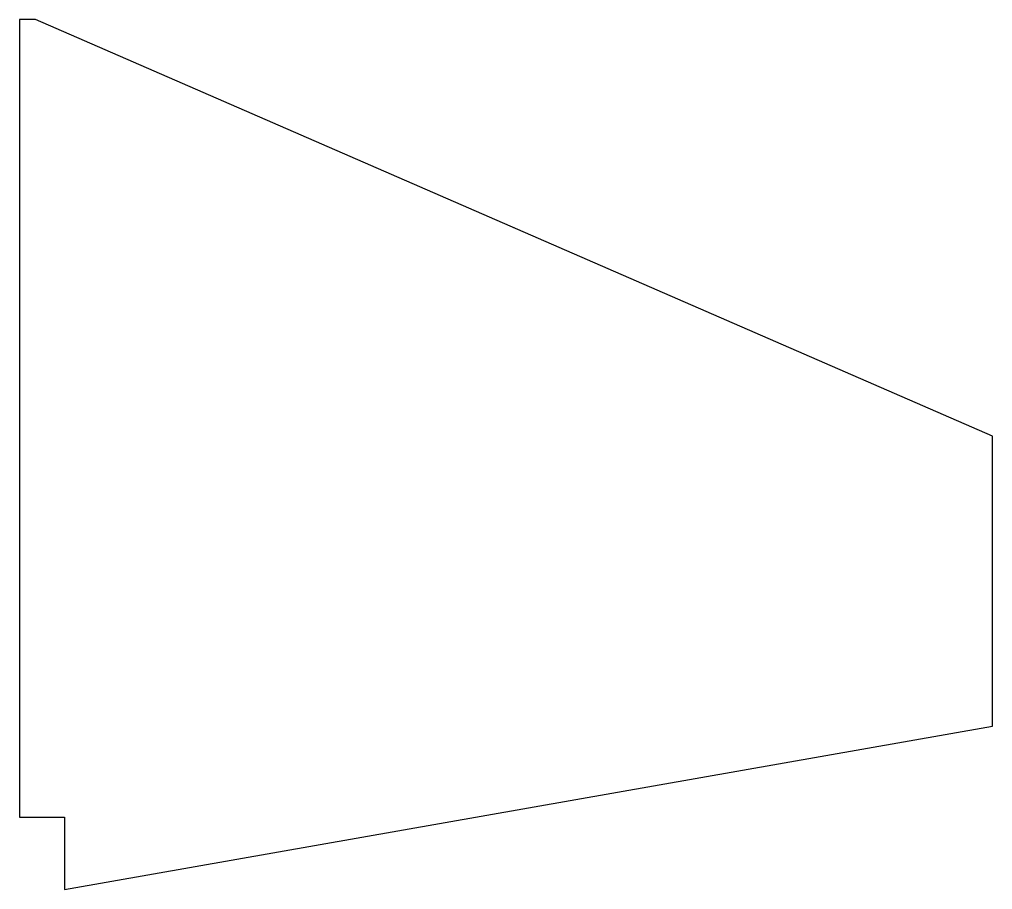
# Model space of a CAD drawing. Extents: x 0 to 134, y -10 to 110.
import ezdxf

# ---------------------------------------------------------------- set-up
doc = ezdxf.new("R2010")
doc.units = 0
doc.layers.get('0').update_dxf_attribs({"linetype": 'continuous'})

msp = doc.modelspace()

# ---------------------------------------------------------------- linework, layer by layer
at = {"color": 7}
msp.add_lwpolyline([(0, 0), (6.2, 0), (6.2, -10), (134.23, 12.53), (134.23, 52.53), (2.2, 110), (0, 110)], close=True, dxfattribs=at)

doc.saveas('drawing.dxf')
